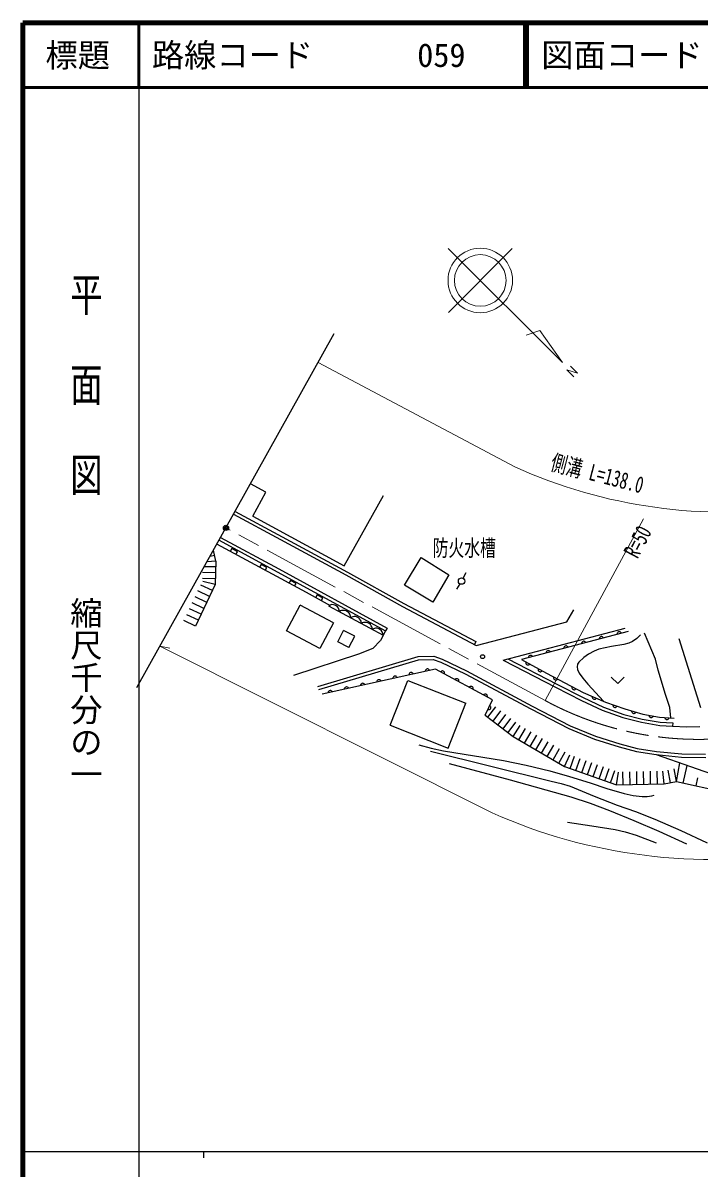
# Model space of a CAD drawing. Units: millimetres, scale not verified. Extents: x 40000 to 680000, y 20000 to 380000.
# Drawn here: x 40000 to 144842, y 202409 to 380000 of the extents above; entities that cross this region are included whole.
import ezdxf
from ezdxf.enums import TextEntityAlignment as Align

# ---------------------------------------------------------------- set-up
doc = ezdxf.new("R2010")
doc.units = ezdxf.units.MM
doc.header["$LTSCALE"] = 1000
doc.header["$PDMODE"] = 32
doc.header["$PDSIZE"] = 500
doc.linetypes.add('CHAIN', pattern=[18.5, 12, -1.5, 3.5, -1.5])
for name, color, linetype, lineweight in [('M-BGD', 7, 'Continuous', 25), ('M-BGD-HTXT', 7, 'Continuous', 13), ('M-BMK', 2, 'CHAIN', 13), ('M-BMK-HTXT', 7, 'Continuous', 13), ('M-BMK-SRVR', 3, 'Continuous', 25), ('M-STR-HTXT', 7, 'Continuous', 13), ('M-TTL', 2, 'Continuous', 140), ('M-TTL-BAND', 7, 'Continuous', 25), ('M-TTL-LINE', 7, 'Continuous', 50)]:
    doc.layers.add(name, color=color, linetype=linetype, lineweight=lineweight)
doc.layers.add('M-OTRS', color=6, linetype='Continuous')
doc.layers.add('M-TTL-TXT', color=7, linetype='Continuous')
doc.styles.add('@ＭＳ ゴシック', font='')
doc.styles.add('ＭＳ ゴシック', font='')
doc.styles.get('@ＭＳ ゴシック').set_extended_font_data('@MS Gothic')
doc.styles.get('ＭＳ ゴシック').set_extended_font_data('MS Gothic')

msp = doc.modelspace()

# ---------------------------------------------------------------- linework, layer by layer
at = {"layer": 'M-BGD'}
for p, q in [((57685, 276925), (88269, 331809)), ((77654, 307218), (75283, 308505)), ((75649, 303526), (77654, 307218)), ((89830, 295828), (95889, 306698)), ((72663, 303803), (79964, 299864)), ((72906, 304240), (80202, 300304)), ((75649, 303526), (89830, 295828)), ((70662, 300212), (79659, 295316)), ((80202, 300304), (90313, 294823)), ((83955, 291648), (70077, 299164)), ((70418, 299775), (79419, 294877)), ((72396, 298477), (72158, 298037)), ((73275, 298001), (72396, 298477)), ((79964, 299864), (90070, 294386)), ((69712, 297412), (69022, 297270)), ((69889, 296548), (69547, 298213)), ((73037, 297561), (73275, 298001)), ((99142, 292811), (101744, 297085)), ((101744, 297085), (106061, 294409)), ((69872, 295635), (68129, 295667)), ((69889, 296548), (68551, 296425)), ((69889, 296548), (69822, 292895)), ((76939, 296016), (76701, 295577)), ((77818, 295540), (76939, 296016)), ((77580, 295100), (77818, 295540)), ((79419, 294877), (96222, 285706)), ((79659, 295316), (96462, 286145)), ((90313, 294823), (99088, 289959)), ((69839, 293808), (67839, 293845)), ((69856, 294722), (67855, 294758)), ((69822, 292895), (67875, 293352)), ((81482, 293556), (81244, 293116)), ((82362, 293079), (81482, 293556)), ((82123, 292640), (82362, 293079)), ((90070, 294386), (98850, 289520)), ((106061, 294409), (103538, 290168)), ((108261, 293877), (108744, 294753)), ((69822, 292895), (66767, 286452)), ((68949, 291054), (67142, 291911)), ((69386, 291974), (67578, 292832)), ((87687, 289580), (83955, 291648)), ((85626, 291293), (85383, 290856)), ((86501, 290809), (85626, 291293)), ((103538, 290168), (99142, 292811)), ((107749, 293018), (107208, 292177)), ((68076, 289213), (66269, 290070)), ((68513, 290133), (66705, 290991)), ((80869, 285717), (82964, 289701)), ((88135, 286981), (82964, 289701)), ((86258, 290371), (86501, 290809)), ((87564, 289711), (87373, 289598)), ((87373, 289598), (95858, 285031)), ((87718, 289757), (87564, 289711)), ((87906, 289786), (87718, 289757)), ((88161, 289778), (87906, 289786)), ((88380, 289704), (88161, 289778)), ((88581, 289595), (88380, 289704)), ((88763, 289454), (88581, 289595)), ((98850, 289520), (110280, 283457)), ((99088, 289959), (110234, 284048)), ((67203, 287372), (65396, 288229)), ((67640, 288293), (65832, 289150)), ((88910, 289245), (88763, 289454)), ((88990, 289073), (88910, 289245)), ((89036, 288919), (88990, 289073)), ((89047, 288697), (89036, 288919)), ((89247, 288816), (89047, 288697)), ((89410, 288865), (89247, 288816)), ((89608, 288895), (89410, 288865)), ((89876, 288887), (89608, 288895)), ((90106, 288808), (89876, 288887)), ((90318, 288695), (90106, 288808)), ((90510, 288546), (90318, 288695)), ((90665, 288326), (90510, 288546)), ((90749, 288145), (90665, 288326)), ((90797, 287982), (90749, 288145)), ((90808, 287749), (90797, 287982)), ((90999, 287862), (90808, 287749)), ((91153, 287909), (90999, 287862)), ((91341, 287937), (91153, 287909)), ((91596, 287929), (91341, 287937)), ((91815, 287855), (91596, 287929)), ((92016, 287747), (91815, 287855)), ((92198, 287605), (92016, 287747)), ((124354, 287100), (125401, 288974)), ((66767, 286452), (64959, 287309)), ((88135, 286981), (86040, 282997)), ((92345, 287397), (92198, 287605)), ((92425, 287224), (92345, 287397)), ((92471, 287070), (92425, 287224)), ((92482, 286848), (92471, 287070)), ((92672, 286962), (92482, 286848)), ((92827, 287008), (92672, 286962)), ((93015, 287036), (92827, 287008)), ((93269, 287029), (93015, 287036)), ((93488, 286954), (93269, 287029)), ((93689, 286846), (93488, 286954)), ((93872, 286705), (93689, 286846)), ((94019, 286496), (93872, 286705)), ((94099, 286324), (94019, 286496)), ((94145, 286169), (94099, 286324)), ((94155, 285948), (94145, 286169)), ((94346, 286061), (94155, 285948)), ((94500, 286107), (94346, 286061)), ((94688, 286136), (94500, 286107)), ((94943, 286128), (94688, 286136)), ((95162, 286054), (94943, 286128)), ((95363, 285945), (95162, 286054)), ((95545, 285804), (95363, 285945)), ((96462, 286145), (96222, 285706)), ((114480, 281190), (133386, 286139)), ((115225, 284768), (124354, 287100)), ((86040, 282997), (80869, 285717)), ((88814, 284027), (89723, 285778)), ((91455, 284879), (89723, 285778)), ((90545, 283128), (91455, 284879)), ((95433, 284242), (94263, 282990)), ((96222, 285706), (95433, 284242)), ((95692, 285595), (95545, 285804)), ((95772, 285423), (95692, 285595)), ((95818, 285268), (95772, 285423)), ((95829, 285047), (95818, 285268)), ((110280, 283457), (115225, 284768)), ((133825, 285640), (117328, 281257)), ((129368, 284543), (129363, 284455)), ((129391, 284621), (129368, 284543)), ((129440, 284707), (129391, 284621)), ((129497, 284766), (129440, 284707)), ((129571, 284814), (129497, 284766)), ((129680, 284843), (129571, 284814)), ((129768, 284838), (129680, 284843)), ((129846, 284815), (129768, 284838)), ((129932, 284765), (129846, 284815)), ((129991, 284708), (129932, 284765)), ((130039, 284634), (129991, 284708)), ((132118, 285273), (132112, 285185)), ((132140, 285352), (132118, 285273)), ((132190, 285438), (132140, 285352)), ((132247, 285496), (132190, 285438)), ((132321, 285545), (132247, 285496)), ((132429, 285574), (132321, 285545)), ((132517, 285568), (132429, 285574)), ((132596, 285545), (132517, 285568)), ((132682, 285496), (132596, 285545)), ((132740, 285439), (132682, 285496)), ((132789, 285365), (132740, 285439)), ((138067, 281315), (136365, 285367)), ((141718, 284520), (145083, 273860)), ((90545, 283128), (88814, 284027)), ((94263, 282990), (92032, 282120)), ((110234, 284048), (110000, 283606)), ((121142, 282430), (121120, 282351)), ((121192, 282516), (121142, 282430)), ((121249, 282574), (121192, 282516)), ((121323, 282623), (121249, 282574)), ((121431, 282652), (121323, 282623)), ((121520, 282646), (121431, 282652)), ((121598, 282623), (121520, 282646)), ((121684, 282574), (121598, 282623)), ((121742, 282517), (121684, 282574)), ((121791, 282443), (121742, 282517)), ((123869, 283082), (123864, 282994)), ((123892, 283160), (123869, 283082)), ((123941, 283246), (123892, 283160)), ((123998, 283305), (123941, 283246)), ((124072, 283353), (123998, 283305)), ((124181, 283382), (124072, 283353)), ((124269, 283377), (124181, 283382)), ((124347, 283354), (124269, 283377)), ((124433, 283304), (124347, 283354)), ((124492, 283247), (124433, 283304)), ((124540, 283173), (124492, 283247)), ((126619, 283812), (126613, 283724)), ((126641, 283891), (126619, 283812)), ((126691, 283977), (126641, 283891)), ((126748, 284035), (126691, 283977)), ((126822, 284084), (126748, 284035)), ((126930, 284113), (126822, 284084)), ((127019, 284107), (126930, 284113)), ((127097, 284084), (127019, 284107)), ((127183, 284035), (127097, 284084)), ((127241, 283978), (127183, 284035)), ((127290, 283904), (127241, 283978)), ((92032, 282120), (81965, 278800)), ((85745, 277108), (101263, 281725)), ((85887, 276628), (101341, 281227)), ((101263, 281725), (103704, 281783)), ((101341, 281227), (103627, 281281)), ((103627, 281281), (104824, 280873)), ((103704, 281783), (105014, 281337)), ((104824, 280873), (108547, 279080)), ((105014, 281337), (108774, 279526)), ((114480, 281190), (122553, 276985)), ((115200, 281379), (122780, 277431)), ((117328, 281257), (121167, 279161)), ((117981, 280901), (117965, 280814)), ((117965, 280814), (117968, 280732)), ((117968, 280732), (117996, 280637)), ((117996, 280637), (118038, 280567)), ((118370, 281621), (118365, 281533)), ((118393, 281699), (118370, 281621)), ((118443, 281785), (118393, 281699)), ((118499, 281844), (118443, 281785)), ((118573, 281892), (118499, 281844)), ((118682, 281921), (118573, 281892)), ((118770, 281916), (118682, 281921)), ((118849, 281893), (118770, 281916)), ((118934, 281843), (118849, 281893)), ((118993, 281786), (118934, 281843)), ((119041, 281712), (118993, 281786)), ((121120, 282351), (121114, 282263)), ((138509, 279647), (138067, 281315)), ((103963, 279804), (86405, 275889)), ((99868, 278977), (99859, 278889)), ((99894, 279055), (99868, 278977)), ((99947, 279138), (99894, 279055)), ((100006, 279194), (99947, 279138)), ((100082, 279240), (100006, 279194)), ((100191, 279264), (100082, 279240)), ((100279, 279255), (100191, 279264)), ((100357, 279230), (100279, 279255)), ((100440, 279176), (100357, 279230)), ((100497, 279117), (100440, 279176)), ((100542, 279041), (100497, 279117)), ((102376, 279536), (102367, 279448)), ((102402, 279614), (102376, 279536)), ((102455, 279697), (102402, 279614)), ((102514, 279754), (102455, 279697)), ((102590, 279799), (102514, 279754)), ((102699, 279824), (102590, 279799)), ((102787, 279815), (102699, 279824)), ((102865, 279789), (102787, 279815)), ((102949, 279736), (102865, 279789)), ((103005, 279677), (102949, 279736)), ((103050, 279601), (103005, 279677)), ((112821, 275009), (103963, 279804)), ((104827, 279432), (104762, 279371)), ((104897, 279473), (104827, 279432)), ((104992, 279502), (104897, 279473)), ((105074, 279505), (104992, 279502)), ((105161, 279490), (105074, 279505)), ((105259, 279437), (105161, 279490)), ((105320, 279372), (105259, 279437)), ((105361, 279302), (105320, 279372)), ((105390, 279207), (105361, 279302)), ((105378, 279038), (105393, 279125)), ((105393, 279125), (105390, 279207)), ((108547, 279080), (118753, 273610)), ((108774, 279526), (118983, 274054)), ((118038, 280567), (118098, 280502)), ((118098, 280502), (118196, 280448)), ((118196, 280448), (118283, 280433)), ((118283, 280433), (118365, 280436)), ((118365, 280436), (118460, 280464)), ((118460, 280464), (118530, 280505)), ((118530, 280505), (118595, 280565)), ((119900, 279853), (119884, 279766)), ((119884, 279766), (119888, 279684)), ((119888, 279684), (119915, 279589)), ((119915, 279589), (119957, 279519)), ((119957, 279519), (120017, 279454)), ((120017, 279454), (120115, 279400)), ((120115, 279400), (120203, 279384)), ((120203, 279384), (120284, 279388)), ((120284, 279388), (120379, 279416)), ((120379, 279416), (120450, 279457)), ((120450, 279457), (120514, 279517)), ((121167, 279161), (126856, 276139)), ((139633, 275834), (138509, 279647)), ((92343, 277299), (92334, 277211)), ((92369, 277377), (92343, 277299)), ((92422, 277460), (92369, 277377)), ((92481, 277517), (92422, 277460)), ((92557, 277562), (92481, 277517)), ((92667, 277587), (92557, 277562)), ((92755, 277578), (92667, 277587)), ((92832, 277552), (92755, 277578)), ((92916, 277499), (92832, 277552)), ((92972, 277440), (92916, 277499)), ((93018, 277364), (92972, 277440)), ((94851, 277859), (94842, 277771)), ((94877, 277936), (94851, 277859)), ((94930, 278020), (94877, 277936)), ((94990, 278076), (94930, 278020)), ((95065, 278122), (94990, 278076)), ((95175, 278146), (95065, 278122)), ((95263, 278137), (95175, 278146)), ((95340, 278111), (95263, 278137)), ((95424, 278058), (95340, 278111)), ((95480, 277999), (95424, 278058)), ((95526, 277923), (95480, 277999)), ((96921, 271088), (99670, 278039)), ((97360, 278418), (97351, 278330)), ((97385, 278495), (97360, 278418)), ((97439, 278579), (97385, 278495)), ((97498, 278635), (97439, 278579)), ((97574, 278681), (97498, 278635)), ((97683, 278705), (97574, 278681)), ((97771, 278696), (97683, 278705)), ((97849, 278670), (97771, 278696)), ((97932, 278617), (97849, 278670)), ((97988, 278558), (97932, 278617)), ((98034, 278482), (97988, 278558)), ((99670, 278039), (108688, 274494)), ((107041, 278233), (106977, 278172)), ((107112, 278275), (107041, 278233)), ((107207, 278303), (107112, 278275)), ((107288, 278306), (107207, 278303)), ((107375, 278291), (107288, 278306)), ((107474, 278238), (107375, 278291)), ((107534, 278173), (107474, 278238)), ((107576, 278103), (107534, 278173)), ((107604, 278008), (107576, 278103)), ((107592, 277839), (107608, 277926)), ((107608, 277926), (107604, 278008)), ((109326, 277076), (109256, 277034)), ((109421, 277104), (109326, 277076)), ((109503, 277107), (109421, 277104)), ((109590, 277092), (109503, 277107)), ((109688, 277039), (109590, 277092)), ((122280, 278570), (122265, 278483)), ((122265, 278483), (122270, 278401)), ((122270, 278401), (122299, 278306)), ((122299, 278306), (122341, 278236)), ((122341, 278236), (122402, 278172)), ((122402, 278172), (122501, 278120)), ((122501, 278120), (122588, 278105)), ((122588, 278105), (122670, 278109)), ((122670, 278109), (122764, 278138)), ((122764, 278138), (122834, 278180)), ((122780, 277431), (126850, 275363)), ((122834, 278180), (122898, 278241)), ((125125, 277059), (125110, 276972)), ((131217, 278533), (132218, 277573)), ((132218, 277573), (133218, 278533)), ((87327, 276181), (87318, 276093)), ((87353, 276258), (87327, 276181)), ((87406, 276342), (87353, 276258)), ((87465, 276398), (87406, 276342)), ((87541, 276444), (87465, 276398)), ((87650, 276468), (87541, 276444)), ((87738, 276459), (87650, 276468)), ((87816, 276433), (87738, 276459)), ((87899, 276380), (87816, 276433)), ((87956, 276321), (87899, 276380)), ((88001, 276245), (87956, 276321)), ((89835, 276740), (89826, 276652)), ((89861, 276818), (89835, 276740)), ((89914, 276901), (89861, 276818)), ((89973, 276957), (89914, 276901)), ((90049, 277003), (89973, 276957)), ((90158, 277027), (90049, 277003)), ((90246, 277018), (90158, 277027)), ((90324, 276993), (90246, 277018)), ((90408, 276940), (90324, 276993)), ((90464, 276880), (90408, 276940)), ((90509, 276804), (90464, 276880)), ((109256, 277034), (109191, 276974)), ((109749, 276974), (109688, 277039)), ((109791, 276904), (109749, 276974)), ((109819, 276809), (109791, 276904)), ((109807, 276640), (109822, 276727)), ((109822, 276727), (109819, 276809)), ((111470, 275835), (111406, 275775)), ((111541, 275877), (111470, 275835)), ((111636, 275905), (111541, 275877)), ((111717, 275909), (111636, 275905)), ((111804, 275893), (111717, 275909)), ((111903, 275840), (111804, 275893)), ((111964, 275775), (111903, 275840)), ((112005, 275705), (111964, 275775)), ((112033, 275610), (112005, 275705)), ((112022, 275441), (112037, 275529)), ((112037, 275529), (112033, 275610)), ((122553, 276985), (126632, 274913)), ((125110, 276972), (125114, 276890)), ((125114, 276890), (125143, 276795)), ((125143, 276795), (125185, 276726)), ((125185, 276726), (125247, 276661)), ((125247, 276661), (125345, 276609)), ((125345, 276609), (125433, 276594)), ((125433, 276594), (125514, 276598)), ((125514, 276598), (125609, 276627)), ((125609, 276627), (125679, 276670)), ((125679, 276670), (125743, 276731)), ((126850, 275363), (130008, 273905)), ((126856, 276139), (130314, 274669)), ((128263, 275541), (128256, 275453)), ((128256, 275453), (128267, 275372)), ((128267, 275372), (128304, 275280)), ((128304, 275280), (128352, 275214)), ((128848, 275201), (128907, 275267)), ((140280, 273826), (139633, 275834)), ((105938, 267543), (108688, 274494)), ((111695, 272649), (112821, 275009)), ((112107, 273513), (112195, 273502)), ((112111, 272332), (113323, 273924)), ((112195, 273502), (112276, 273510)), ((112276, 273510), (112370, 273543)), ((112370, 273543), (112438, 273588)), ((112472, 274083), (112409, 274145)), ((112438, 273588), (112499, 273652)), ((112518, 274015), (112472, 274083)), ((112499, 273652), (112547, 273753)), ((112551, 273922), (112518, 274015)), ((112547, 273753), (112558, 273841)), ((112558, 273841), (112551, 273922)), ((118753, 273610), (124630, 270563)), ((118983, 274054), (124840, 271017)), ((126632, 274913), (129817, 273443)), ((128352, 275214), (128418, 275156)), ((128418, 275156), (128521, 275112)), ((128521, 275112), (128610, 275105)), ((128610, 275105), (128691, 275116)), ((128691, 275116), (128782, 275153)), ((128782, 275153), (128848, 275201)), ((130008, 273905), (133149, 272751)), ((130314, 274669), (133308, 273635)), ((131480, 274267), (131479, 274178)), ((131479, 274178), (131496, 274098)), ((131496, 274098), (131539, 274009)), ((131539, 274009), (131592, 273946)), ((131592, 273946), (131662, 273893)), ((131662, 273893), (131768, 273856)), ((131768, 273856), (131856, 273855)), ((131856, 273855), (131936, 273872)), ((131936, 273872), (132025, 273915)), ((132025, 273915), (132088, 273968)), ((132088, 273968), (132142, 274038)), ((133308, 273635), (136107, 272785)), ((140481, 272221), (140280, 273826)), ((111695, 272649), (116012, 269364)), ((112891, 271739), (114103, 273331)), ((113671, 271145), (114883, 272737)), ((114451, 270552), (115663, 272144)), ((129817, 273443), (133002, 272272)), ((133002, 272272), (135914, 271537)), ((133149, 272751), (136018, 272027)), ((134373, 273312), (134375, 273223)), ((134375, 273223), (134395, 273144)), ((134395, 273144), (134442, 273057)), ((134442, 273057), (134496, 272996)), ((134496, 272996), (134569, 272945)), ((134569, 272945), (134676, 272912)), ((134676, 272912), (134764, 272915)), ((134764, 272915), (134843, 272935)), ((134843, 272935), (134931, 272981)), ((134931, 272981), (134991, 273036)), ((134991, 273036), (135043, 273108)), ((136018, 272027), (138809, 271555)), ((136107, 272785), (138720, 272349)), ((137068, 272625), (137082, 272537)), ((137082, 272537), (137112, 272461)), ((137112, 272461), (137170, 272381)), ((137170, 272381), (137232, 272328)), ((137232, 272328), (137310, 272286)), ((137310, 272286), (137421, 272268)), ((137421, 272268), (137508, 272282)), ((137508, 272282), (137584, 272312)), ((137584, 272312), (137665, 272369)), ((137665, 272369), (137718, 272431)), ((137718, 272431), (137759, 272510)), ((138720, 272349), (140953, 272186)), ((139487, 272293), (139509, 272207)), ((139509, 272207), (139546, 272135)), ((139546, 272135), (139611, 272060)), ((139611, 272060), (139678, 272013)), ((139678, 272013), (139759, 271979)), ((139759, 271979), (139871, 271970)), ((139871, 271970), (139957, 271992)), ((139957, 271992), (140030, 272029)), ((140030, 272029), (140105, 272094)), ((140105, 272094), (140152, 272160)), ((140152, 272160), (140186, 272242)), ((96921, 271088), (105938, 267543)), ((115232, 269958), (116443, 271550)), ((116012, 269364), (117125, 271026)), ((116895, 268846), (117907, 270572)), ((117778, 268328), (118790, 270054)), ((124630, 270563), (128619, 268936)), ((124840, 271017), (128791, 269406)), ((135914, 271537), (138754, 271057)), ((138754, 271057), (140741, 270948)), ((138809, 271555), (140760, 271448)), ((140760, 271448), (140741, 270948)), ((140741, 270948), (142962, 270844)), ((142962, 270844), (144961, 270866)), ((116012, 269364), (123958, 264702)), ((118661, 267810), (119673, 269536)), ((119544, 267292), (120556, 269018)), ((120427, 266774), (121439, 268500)), ((128619, 268936), (132428, 267711)), ((128791, 269406), (132569, 268191)), ((132569, 268191), (135227, 267486)), ((121310, 266256), (122322, 267982)), ((122193, 265738), (123205, 267464)), ((123075, 265220), (124088, 266946)), ((123958, 264702), (124803, 266516)), ((132428, 267711), (135125, 266996)), ((135125, 266996), (138172, 266534)), ((135227, 267486), (138235, 267030)), ((138172, 266534), (163168, 257782)), ((138172, 266534), (142120, 266132)), ((138235, 267030), (142147, 266632)), ((142147, 266632), (145845, 266605)), ((123958, 264702), (132011, 261842)), ((124853, 264385), (125523, 266270)), ((125748, 264067), (126418, 265952)), ((126643, 263749), (127312, 265634)), ((127537, 263431), (128207, 265316)), ((128432, 263113), (129102, 264998)), ((129327, 262795), (129997, 264680)), ((141359, 262348), (141859, 265243)), ((142120, 266132), (145875, 266105)), ((142373, 262127), (142968, 264854)), ((130222, 262477), (130891, 264362)), ((131116, 262160), (131786, 264045)), ((132011, 261842), (132333, 263816)), ((133074, 261861), (133038, 263861)), ((134137, 261880), (134101, 263880)), ((135200, 261900), (135164, 263900)), ((136263, 261919), (136227, 263919)), ((137326, 261938), (137290, 263938)), ((138389, 261958), (138353, 263958)), ((139452, 261977), (139242, 263966)), ((140405, 262162), (140024, 264126)), ((141359, 262348), (140977, 264312)), ((144402, 261685), (144672, 262924)), ((132011, 261842), (139452, 261977)), ((139452, 261977), (141359, 262348)), ((141359, 262348), (157587, 258811))]:
    msp.add_line(p, q, dxfattribs=at)
for points in [[(135761, 285091), (135176, 284525), (134537, 284056), (133940, 283797), (133155, 283605), (131244, 283302), (129302, 282866), (128583, 282587), (127708, 282107), (126947, 281597), (126172, 280872), (125989, 280542), (125923, 280126), (125995, 279752), (126258, 279184), (126821, 278374), (127605, 277458), (130020, 274794)], [(101368, 268032), (103298, 267504), (105198, 267100), (114500, 265620), (118025, 264886), (121722, 264007), (124728, 263155), (127965, 262128), (130546, 261266), (133233, 260484), (134606, 260189), (135992, 260017), (136790, 260035), (137503, 260155), (137866, 260239)], [(103177, 267057), (112571, 264752), (121886, 262438), (123442, 262065), (124859, 261623), (128555, 260085), (132161, 258694), (134985, 257687), (137961, 256515), (141992, 254749), (145988, 252889), (146091, 252841)], [(106100, 265130), (115570, 262603), (124958, 259990), (127952, 258988), (130953, 257871), (134733, 256334), (138585, 254657), (142902, 252708)], [(124435, 256029), (128200, 255510), (131845, 254906), (133400, 254539), (135061, 254027), (138186, 252841)]]:
    msp.add_lwpolyline(points, dxfattribs=at)
for centre, radius in [((108020, 293439), 500), ((111272, 281723), 300)]:
    msp.add_circle(centre, radius, dxfattribs=at)
at = {"layer": 'M-BGD-HTXT'}
for p, q in [((123674, 327357), (105951, 344998)), ((105974, 335096), (115853, 345021)), ((120126, 332300), (118006, 331588)), ((123674, 327357), (120126, 332300)), ((125998, 325659), (124336, 326184)), ((124336, 326184), (125440, 325096)), ((124904, 326748), (125998, 325659))]:
    msp.add_line(p, q, dxfattribs=at)
for radius in [5001, 4001]:
    msp.add_circle((110913, 340059), radius, dxfattribs=at)
at = {"layer": 'M-BMK'}
msp.add_line((120970, 274917), (71484, 301688), dxfattribs=at)
msp.add_arc((144767, 318904), 50011, 241.58719, 283.65787, dxfattribs=at)
at = {"layer": 'M-BMK-HTXT'}
msp.add_line((136227, 303118), (120970, 274917), dxfattribs=at)
at = {"layer": 'M-BMK-SRVR'}
msp.add_circle((71484, 301688), 403, dxfattribs=at)
at = {"layer": 'M-OTRS'}
msp.add_point((71484, 301688), dxfattribs=at)
at = {"layer": 'M-STR-HTXT'}
for p, q in [((116263, 311148), (85776, 327336)), ((61252, 283327), (62782, 283030)), ((112761, 257501), (61252, 283327))]:
    msp.add_line(p, q, dxfattribs=at)
for centre, radius, start, end in [((148968, 383728), 79609, 245.74382, 278.37607), ((146631, 333298), 83021, 245.92217, 279.85796)]:
    msp.add_arc(centre, radius, start, end, dxfattribs=at)
at = {"layer": 'M-TTL'}
for p, q in [((40000, 380000), (40000, 20000)), ((680000, 380000), (40000, 380000))]:
    msp.add_line(p, q, dxfattribs=at)
at = {"layer": 'M-TTL-BAND'}
for p, q in [((58000, 370000), (58000, 20000)), ((40000, 205000), (579000, 205000)), ((68000, 205000), (68000, 204000))]:
    msp.add_line(p, q, dxfattribs=at)
at = {"layer": 'M-TTL-LINE'}
for p, q in [((58000, 380000), (58000, 370000)), ((117750, 380000), (117750, 370000)), ((118250, 380000), (118250, 370000)), ((40000, 370000), (680000, 370000))]:
    msp.add_line(p, q, dxfattribs=at)

# ---------------------------------------------------------------- texts
at = {"layer": 'M-BGD', "style": 'ＭＳ ゴシック', "width": 0.7}
msp.add_text('防火水槽', height=2566, rotation=0.001, dxfattribs=at).set_placement((103536, 296535), align=Align.BOTTOM_LEFT)
at = {"layer": 'M-BMK-HTXT', "style": 'ＭＳ ゴシック', "width": 0.7}
msp.add_text('R=50', height=2566, rotation=62.201, dxfattribs=at).set_placement((135984, 296426), align=Align.BOTTOM_LEFT)
at = {"layer": 'M-STR-HTXT', "style": 'ＭＳ ゴシック', "width": 0.7}
msp.add_text('側溝 L=138.0', height=2566, rotation=345.401, dxfattribs=at).set_placement((121450, 309976), align=Align.BOTTOM_LEFT)
at = {"layer": 'M-TTL-BAND', "style": '@ＭＳ ゴシック', "width": 1.4}
msp.add_text('平  面  図', height=3666, rotation=270, dxfattribs=at).set_placement((49777, 306475), align=Align.MIDDLE_RIGHT)
at = {"layer": 'M-TTL-BAND', "style": '@ＭＳ ゴシック'}
msp.add_text('縮尺千分の一', height=3666, rotation=270, dxfattribs=at).set_placement((49777, 261030), align=Align.MIDDLE_RIGHT)
at = {"layer": 'M-TTL-TXT', "style": 'ＭＳ ゴシック'}
msp.add_text('標題', height=3666, dxfattribs=at).set_placement((48500, 375000), align=Align.MIDDLE_CENTER)
for s, p in [('路線コード', (60000, 375000)), ('059', (101142, 375000)), ('図面コード', (120380, 375000))]:
    msp.add_text(s, height=3666, dxfattribs=at).set_placement(p, align=Align.MIDDLE_LEFT)

doc.saveas('drawing.dxf')
